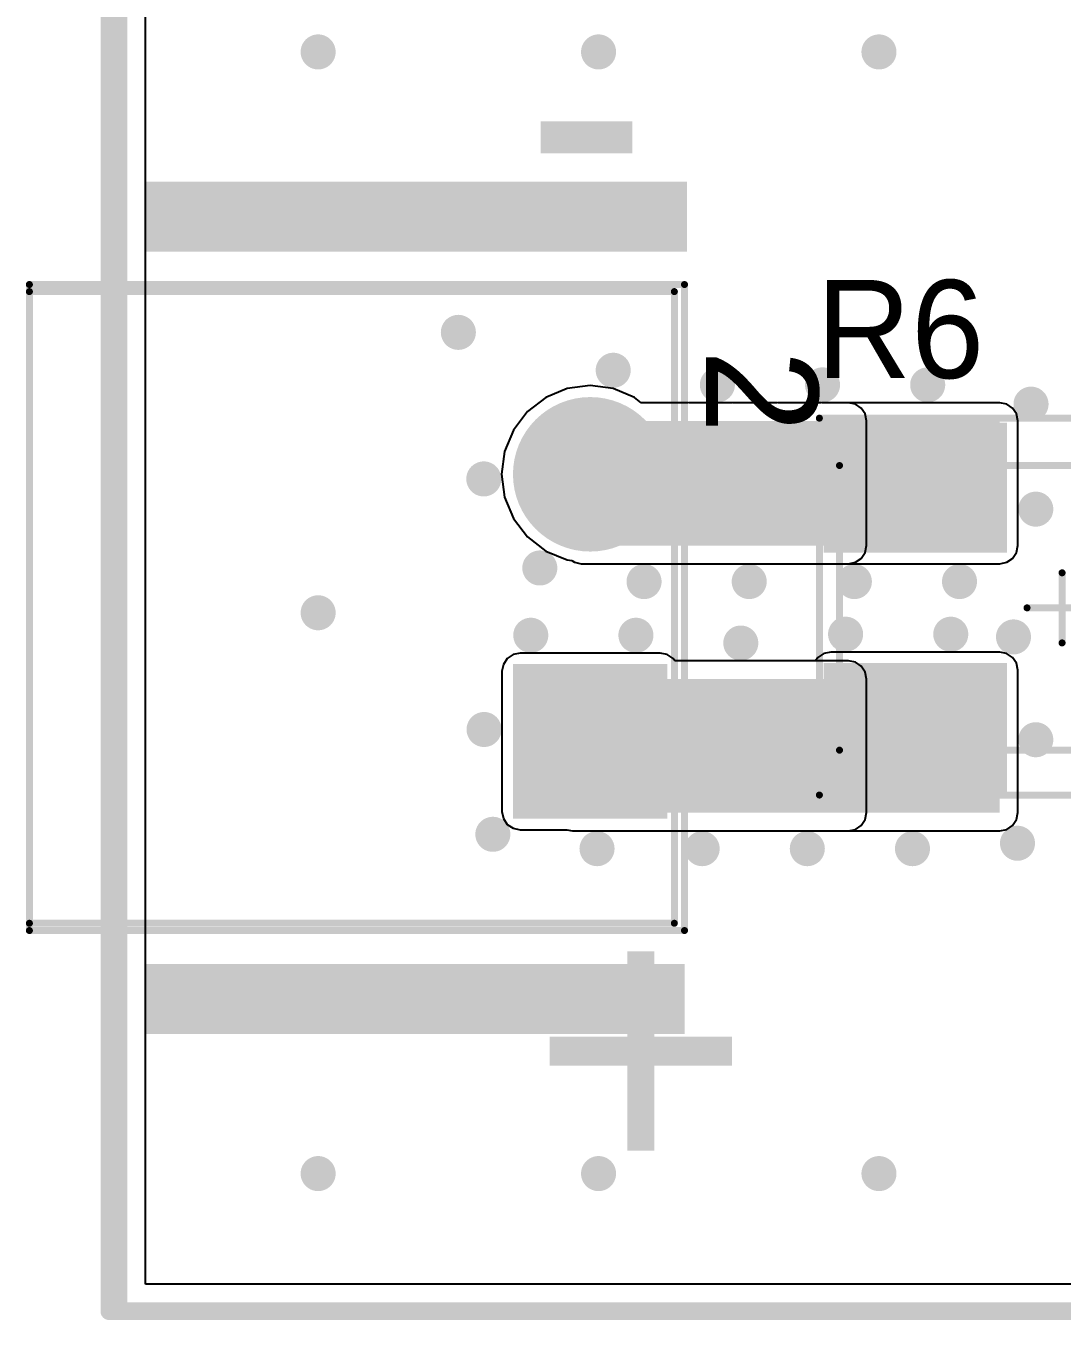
# Model space of a CAD drawing. Header units: millimetres. Extents: x 56 to 179, y 42 to 122.
# Drawn here: x 55.83 to 70.61, y 41.91 to 60.37 of the extents above; entities that cross this region are included whole.
import ezdxf

# ---------------------------------------------------------------- set-up
doc = ezdxf.new("R2010")
doc.units = ezdxf.units.MM
for name, color, linetype in [('BottomLayer', 5, 'Continuous'), ('BottomSolder', 6, 'Continuous'), ('KeepOutLayer', 6, 'Continuous'), ('Mechanical13', 56, 'Continuous'), ('Mechanical15', 56, 'Continuous'), ('Mechanical29', 56, 'Continuous'), ('MultiLayer', 9, 'Continuous'), ('PadHoleLayer', 156, 'Continuous'), ('TopLayer', 1, 'Continuous'), ('TopOverlay', 2, 'Continuous'), ('TopPaste', 8, 'Continuous'), ('TopSolder', 216, 'Continuous'), ('ViaHoleLayer', 16, 'Continuous')]:
    doc.layers.add(name, color=color, linetype=linetype)

# ---------------------------------------------------------------- blocks, each defined once
blk = doc.blocks.new('CONN_BLOCK2_RCPT_H_14')
at = {"layer": 'BottomLayer', "const_width": 1}
blk.add_lwpolyline([(-0.5, -3.81, 1), (0.5, -3.81, 1)], format="xyb", close=True, dxfattribs=at)
at = {"layer": 'BottomLayer'}
blk.add_solid([(-1, -1), (1, -1), (-1, 1), (1, 1)], dxfattribs=at)
at = {"layer": 'BottomSolder', "const_width": 1.102}
blk.add_lwpolyline([(-0.551, -3.81, 1), (0.551, -3.81, 1)], format="xyb", close=True, dxfattribs=at)
at = {"layer": 'BottomSolder'}
blk.add_solid([(-1.102, -1.102), (1.102, -1.102), (-1.102, 1.102), (1.102, 1.102)], dxfattribs=at)
at = {"layer": 'Mechanical13', "const_width": 0.1}
for points in [[(8, 2.594), (-1.2, 2.594)], [(-1.2, 2.594), (-1.2, -6.416)], [(8, 2.594), (8, -6.416)], [(8, -6.416), (-1.2, -6.416)]]:
    blk.add_lwpolyline(points, dxfattribs=at)
at = {"layer": 'Mechanical13', "const_width": 0.05}
for points in [[(-1.225, 2.594, 1), (-1.175, 2.594, 1)], [(-1.225, 2.594, 1), (-1.175, 2.594, 1)], [(7.975, 2.594, 1), (8.025, 2.594, 1)], [(7.975, 2.594, 1), (8.025, 2.594, 1)], [(-1.225, -6.416, 1), (-1.175, -6.416, 1)], [(-1.225, -6.416, 1), (-1.175, -6.416, 1)], [(7.975, -6.416, 1), (8.025, -6.416, 1)], [(7.975, -6.416, 1), (8.025, -6.416, 1)]]:
    blk.add_lwpolyline(points, format="xyb", close=True, dxfattribs=at)
at = {"layer": 'MultiLayer', "const_width": 1}
blk.add_lwpolyline([(-0.5, -3.81, 1), (0.5, -3.81, 1)], format="xyb", close=True, dxfattribs=at)
at = {"layer": 'MultiLayer'}
blk.add_solid([(-1, -1), (1, -1), (-1, 1), (1, 1)], dxfattribs=at)
at = {"layer": 'PadHoleLayer', "const_width": 0.65}
for points in [[(-0.325, 0, 1), (0.325, 0, 1)], [(-0.325, -3.81, 1), (0.325, -3.81, 1)]]:
    blk.add_lwpolyline(points, format="xyb", close=True, dxfattribs=at)
at = {"layer": 'TopLayer', "const_width": 1}
blk.add_lwpolyline([(-0.5, -3.81, 1), (0.5, -3.81, 1)], format="xyb", close=True, dxfattribs=at)
at = {"layer": 'TopLayer'}
blk.add_solid([(-1, -1), (1, -1), (-1, 1), (1, 1)], dxfattribs=at)
at = {"layer": 'TopOverlay', "const_width": 0.1}
for points in [[(-1.345, 2.698), (-1.345, -6.517)], [(8, 2.698), (-1.345, 2.698)], [(8, 2.698), (8, -6.517)], [(8, -6.517), (-1.345, -6.517)]]:
    blk.add_lwpolyline(points, dxfattribs=at)
at = {"layer": 'TopOverlay', "const_width": 0.05}
for points in [[(-1.37, 2.698, 1), (-1.32, 2.698, 1)], [(-1.37, 2.698, 1), (-1.32, 2.698, 1)], [(7.975, 2.698, 1), (8.025, 2.698, 1)], [(7.975, 2.698, 1), (8.025, 2.698, 1)], [(-1.37, -6.517, 1), (-1.32, -6.517, 1)], [(-1.37, -6.517, 1), (-1.32, -6.517, 1)], [(7.975, -6.517, 1), (8.025, -6.517, 1)], [(7.975, -6.517, 1), (8.025, -6.517, 1)]]:
    blk.add_lwpolyline(points, format="xyb", close=True, dxfattribs=at)
at = {"layer": 'TopSolder', "const_width": 1.102}
blk.add_lwpolyline([(-0.551, -3.81, 1), (0.551, -3.81, 1)], format="xyb", close=True, dxfattribs=at)
at = {"layer": 'TopSolder'}
blk.add_solid([(-1.102, -1.102), (1.102, -1.102), (-1.102, 1.102), (1.102, 1.102)], dxfattribs=at)
at = {"layer": 'TopOverlay'}
blk.add_text('2', height=1.6, rotation=90, dxfattribs=at).set_placement((-1.651, -5.588))
blk = doc.blocks.new('CC2516___W____V______22')
at = {"layer": 'Mechanical13', "const_width": 0.1}
for points in [[(-3.175, 2.03), (3.175, 2.03)], [(-3.175, -2.03), (-3.175, 2.03)], [(3.175, -2.03), (3.175, 2.03)], [(-3.175, -2.03), (3.175, -2.03)]]:
    blk.add_lwpolyline(points, dxfattribs=at)
at = {"layer": 'Mechanical13', "const_width": 0.05}
for points in [[(-3.2, 2.03, 1), (-3.15, 2.03, 1)], [(-3.2, 2.03, 1), (-3.15, 2.03, 1)], [(3.15, 2.03, 1), (3.2, 2.03, 1)], [(3.15, 2.03, 1), (3.2, 2.03, 1)], [(-3.2, -2.03, 1), (-3.15, -2.03, 1)], [(-3.2, -2.03, 1), (-3.15, -2.03, 1)], [(3.15, -2.03, 1), (3.2, -2.03, 1)], [(3.15, -2.03, 1), (3.2, -2.03, 1)]]:
    blk.add_lwpolyline(points, format="xyb", close=True, dxfattribs=at)
at = {"layer": 'Mechanical15', "const_width": 0.1}
for points in [[(0, -0.5), (0, 0.5)], [(-0.5, 0), (0.5, 0)]]:
    blk.add_lwpolyline(points, dxfattribs=at)
at = {"layer": 'Mechanical15', "const_width": 0.05}
for points in [[(-0.025, 0.5, 1), (0.025, 0.5, 1)], [(-0.525, 0, 1), (-0.475, 0, 1)], [(0.475, 0, 1), (0.525, 0, 1)], [(-0.025, -0.5, 1), (0.025, -0.5, 1)]]:
    blk.add_lwpolyline(points, format="xyb", close=True, dxfattribs=at)
at = {"layer": 'TopLayer'}
for points in [[(-0.89, 2.54), (-3.3, 2.54), (-0.89, 0.89), (-3.3, 0.89)], [(3.3, 2.54), (0.89, 2.54), (3.3, 0.89), (0.89, 0.89)], [(-0.89, -0.89), (-3.3, -0.89), (-0.89, -2.54), (-3.3, -2.54)], [(3.3, -0.89), (0.89, -0.89), (3.3, -2.54), (0.89, -2.54)]]:
    blk.add_solid(points, dxfattribs=at)
at = {"layer": 'TopOverlay', "const_width": 0.1}
for points in [[(-3.462, 2.706), (3.45, 2.706)], [(-3.462, -2.67), (-3.462, 2.706)], [(3.45, -2.67), (3.45, 2.706)], [(-3.462, -2.67), (3.45, -2.67)]]:
    blk.add_lwpolyline(points, dxfattribs=at)
at = {"layer": 'TopOverlay', "const_width": 0.05}
for points in [[(-3.487, 2.706, 1), (-3.437, 2.706, 1)], [(-3.487, 2.706, 1), (-3.437, 2.706, 1)], [(3.425, 2.706, 1), (3.475, 2.706, 1)], [(3.425, 2.706, 1), (3.475, 2.706, 1)], [(-3.487, -2.67, 1), (-3.437, -2.67, 1)], [(-3.487, -2.67, 1), (-3.437, -2.67, 1)], [(3.425, -2.67, 1), (3.475, -2.67, 1)], [(3.425, -2.67, 1), (3.475, -2.67, 1)]]:
    blk.add_lwpolyline(points, format="xyb", close=True, dxfattribs=at)
at = {"layer": 'TopPaste'}
for points in [[(-0.89, 2.54), (-3.3, 2.54), (-0.89, 0.89), (-3.3, 0.89)], [(3.3, 2.54), (0.89, 2.54), (3.3, 0.89), (0.89, 0.89)], [(-0.89, -0.89), (-3.3, -0.89), (-0.89, -2.54), (-3.3, -2.54)], [(3.3, -0.89), (0.89, -0.89), (3.3, -2.54), (0.89, -2.54)]]:
    blk.add_solid(points, dxfattribs=at)
at = {"layer": 'TopSolder'}
for points in [[(-0.788, 2.642), (-3.402, 2.642), (-0.788, 0.788), (-3.402, 0.788)], [(3.402, 2.642), (0.788, 2.642), (3.402, 0.788), (0.788, 0.788)], [(-0.788, -0.788), (-3.402, -0.788), (-0.788, -2.642), (-3.402, -2.642)], [(3.402, -0.788), (0.788, -0.788), (3.402, -2.642), (0.788, -2.642)]]:
    blk.add_solid(points, dxfattribs=at)

msp = doc.modelspace()

# ---------------------------------------------------------------- linework, layer by layer
at = {"layer": 'BottomLayer'}
for p, q in [((57.538, 42.425), (57.538, 101.679)), ((63.881, 55.24), (63.554, 55.197)), ((64.208, 55.197), (63.881, 55.24)), ((63.249, 55.07), (62.987, 54.869)), ((63.554, 55.197), (63.249, 55.07)), ((64.513, 55.07), (64.208, 55.197)), ((64.61, 54.996), (64.513, 55.07)), ((62.987, 54.869), (62.786, 54.607)), ((65.273, 54.996), (64.61, 54.996)), ((65.278, 54.997), (65.273, 54.996)), ((65.283, 54.996), (65.278, 54.997)), ((65.908, 54.996), (65.283, 54.996)), ((65.913, 54.997), (65.908, 54.996)), ((65.918, 54.996), (65.913, 54.997)), ((66.543, 54.996), (65.918, 54.996)), ((66.548, 54.997), (66.543, 54.996)), ((66.553, 54.996), (66.548, 54.997)), ((67.178, 54.996), (66.553, 54.996)), ((67.183, 54.997), (67.178, 54.996)), ((67.188, 54.996), (67.183, 54.997)), ((67.564, 54.996), (67.188, 54.996)), ((67.663, 54.976), (67.564, 54.996)), ((67.747, 54.92), (67.663, 54.976)), ((67.803, 54.836), (67.747, 54.92)), ((67.823, 54.737), (67.803, 54.836)), ((67.823, 52.959), (67.823, 54.737)), ((62.786, 54.607), (62.659, 54.302)), ((62.659, 54.302), (62.616, 53.975)), ((62.616, 53.975), (62.659, 53.648)), ((62.659, 53.648), (62.786, 53.343)), ((62.786, 53.343), (62.987, 53.081)), ((62.987, 53.081), (63.249, 52.88)), ((63.249, 52.88), (63.554, 52.753)), ((67.747, 52.776), (67.803, 52.86)), ((67.803, 52.86), (67.823, 52.959)), ((63.554, 52.753), (63.617, 52.745)), ((63.617, 52.745), (63.655, 52.72)), ((63.655, 52.72), (63.754, 52.7)), ((63.754, 52.7), (65.273, 52.7)), ((65.273, 52.7), (65.278, 52.699)), ((65.278, 52.699), (65.283, 52.7)), ((65.283, 52.7), (65.908, 52.7)), ((65.908, 52.7), (65.913, 52.699)), ((65.913, 52.699), (65.918, 52.7)), ((65.918, 52.7), (66.543, 52.7)), ((66.543, 52.7), (66.548, 52.699)), ((66.548, 52.699), (66.553, 52.7)), ((66.553, 52.7), (67.178, 52.7)), ((67.178, 52.7), (67.183, 52.699)), ((67.183, 52.699), (67.188, 52.7)), ((67.188, 52.7), (67.564, 52.7)), ((67.564, 52.7), (67.663, 52.72)), ((67.663, 52.72), (67.747, 52.776)), ((62.698, 51.348), (62.642, 51.264)), ((62.782, 51.404), (62.698, 51.348)), ((62.881, 51.424), (62.782, 51.404)), ((64.881, 51.424), (62.881, 51.424)), ((64.98, 51.404), (64.881, 51.424)), ((65.064, 51.348), (64.98, 51.404)), ((65.088, 51.313), (65.064, 51.348)), ((62.642, 51.264), (62.622, 51.165)), ((62.622, 51.165), (62.622, 49.165)), ((65.273, 51.313), (65.088, 51.313)), ((65.278, 51.314), (65.273, 51.313)), ((65.283, 51.313), (65.278, 51.314)), ((65.908, 51.313), (65.283, 51.313)), ((65.913, 51.314), (65.908, 51.313)), ((65.918, 51.313), (65.913, 51.314)), ((66.543, 51.313), (65.918, 51.313)), ((66.548, 51.314), (66.543, 51.313)), ((66.553, 51.313), (66.548, 51.314)), ((67.178, 51.313), (66.553, 51.313)), ((67.183, 51.314), (67.178, 51.313)), ((67.188, 51.313), (67.183, 51.314)), ((67.564, 51.313), (67.188, 51.313)), ((67.663, 51.293), (67.564, 51.313)), ((67.747, 51.237), (67.663, 51.293)), ((67.803, 51.153), (67.747, 51.237)), ((67.823, 51.054), (67.803, 51.153)), ((67.823, 49.149), (67.823, 51.054)), ((62.622, 49.165), (62.642, 49.066)), ((67.803, 49.05), (67.823, 49.149)), ((62.642, 49.066), (62.698, 48.982)), ((62.698, 48.982), (62.782, 48.926)), ((62.782, 48.926), (62.881, 48.906)), ((67.663, 48.91), (67.747, 48.966)), ((67.747, 48.966), (67.803, 49.05)), ((62.881, 48.906), (63.547, 48.906)), ((63.547, 48.906), (63.627, 48.89)), ((63.627, 48.89), (67.564, 48.89)), ((67.564, 48.89), (67.663, 48.91)), ((154.552, 42.425), (57.538, 42.425))]:
    msp.add_line(p, q, dxfattribs=at)
at = {"layer": 'BottomLayer', "const_width": 0.25}
for points in [[(59.875, 60, 1), (60.125, 60, 1)], [(63.875, 60, 1), (64.125, 60, 1)], [(67.875, 60, 1), (68.125, 60, 1)], [(61.875, 56, 1), (62.125, 56, 1)], [(64.084, 55.459, 1), (64.334, 55.459, 1)], [(65.57, 55.251, 1), (65.82, 55.251, 1)], [(67.07, 55.251, 1), (67.32, 55.251, 1)], [(68.57, 55.251, 1), (68.82, 55.251, 1)], [(70.044, 54.976, 1), (70.294, 54.976, 1)], [(65.153, 54.483, 1), (65.403, 54.483, 1)], [(65.788, 54.483, 1), (66.038, 54.483, 1)], [(66.423, 54.483, 1), (66.673, 54.483, 1)], [(67.058, 54.483, 1), (67.308, 54.483, 1)], [(62.238, 53.909, 1), (62.488, 53.909, 1)], [(65.153, 53.848, 1), (65.403, 53.848, 1)], [(65.788, 53.848, 1), (66.038, 53.848, 1)], [(66.423, 53.848, 1), (66.673, 53.848, 1)], [(67.058, 53.848, 1), (67.308, 53.848, 1)], [(70.112, 53.478, 1), (70.362, 53.478, 1)], [(65.153, 53.213, 1), (65.403, 53.213, 1)], [(65.788, 53.213, 1), (66.038, 53.213, 1)], [(66.423, 53.213, 1), (66.673, 53.213, 1)], [(67.058, 53.213, 1), (67.308, 53.213, 1)], [(63.037, 52.639, 1), (63.287, 52.639, 1)], [(64.524, 52.445, 1), (64.774, 52.445, 1)], [(66.024, 52.445, 1), (66.274, 52.445, 1)], [(67.524, 52.445, 1), (67.774, 52.445, 1)], [(69.024, 52.445, 1), (69.274, 52.445, 1)], [(59.875, 52, 1), (60.125, 52, 1)], [(62.908, 51.679, 1), (63.158, 51.679, 1)], [(64.408, 51.679, 1), (64.658, 51.679, 1)], [(67.399, 51.694, 1), (67.649, 51.694, 1)], [(68.899, 51.694, 1), (69.149, 51.694, 1)], [(69.794, 51.655, 1), (70.044, 51.655, 1)], [(65.904, 51.568, 1), (66.154, 51.568, 1)], [(65.153, 50.8, 1), (65.403, 50.8, 1)], [(65.788, 50.8, 1), (66.038, 50.8, 1)], [(66.423, 50.8, 1), (66.673, 50.8, 1)], [(67.058, 50.8, 1), (67.308, 50.8, 1)], [(62.242, 50.335, 1), (62.492, 50.335, 1)], [(65.153, 50.165, 1), (65.403, 50.165, 1)], [(65.788, 50.165, 1), (66.038, 50.165, 1)], [(66.423, 50.165, 1), (66.673, 50.165, 1)], [(67.058, 50.165, 1), (67.308, 50.165, 1)], [(70.112, 50.189, 1), (70.362, 50.189, 1)], [(65.153, 49.53, 1), (65.403, 49.53, 1)], [(65.788, 49.53, 1), (66.038, 49.53, 1)], [(66.423, 49.53, 1), (66.673, 49.53, 1)], [(67.058, 49.53, 1), (67.308, 49.53, 1)], [(62.367, 48.84, 1), (62.617, 48.84, 1)], [(69.851, 48.712, 1), (70.101, 48.712, 1)], [(63.853, 48.635, 1), (64.103, 48.635, 1)], [(65.353, 48.635, 1), (65.603, 48.635, 1)], [(66.853, 48.635, 1), (67.103, 48.635, 1)], [(68.353, 48.635, 1), (68.603, 48.635, 1)], [(59.875, 44, 1), (60.125, 44, 1)], [(63.875, 44, 1), (64.125, 44, 1)], [(67.875, 44, 1), (68.125, 44, 1)]]:
    msp.add_lwpolyline(points, format="xyb", close=True, dxfattribs=at)
at = {"layer": 'BottomLayer'}
for points in [[(63.754, 52.959), (67.564, 52.959), (63.754, 54.737), (67.564, 54.737)], [(63.627, 49.149), (67.564, 49.149), (63.627, 51.054), (67.564, 51.054)]]:
    msp.add_solid(points, dxfattribs=at)
at = {"layer": 'KeepOutLayer', "const_width": 0.254}
for points in [[(57.15, 42.164), (57.15, 121.92)], [(57.023, 42.037), (154.94, 42.037)]]:
    msp.add_lwpolyline(points, dxfattribs=at)
at = {"layer": 'KeepOutLayer', "const_width": 0.127}
for points in [[(57.086, 42.164, 1), (57.214, 42.164, 1)], [(56.959, 42.037, 1), (57.086, 42.037, 1)]]:
    msp.add_lwpolyline(points, format="xyb", close=True, dxfattribs=at)
at = {"layer": 'Mechanical29', "const_width": 0.254}
for points in [[(57.023, 42.037), (57.023, 114.3)], [(57.023, 42.037), (154.94, 42.037)]]:
    msp.add_lwpolyline(points, dxfattribs=at)
at = {"layer": 'Mechanical29', "const_width": 0.127}
msp.add_lwpolyline([(56.959, 42.037, 1), (57.086, 42.037, 1)], format="xyb", close=True, dxfattribs=at)
msp.add_lwpolyline([(56.959, 42.037, 1), (57.086, 42.037, 1)], format="xyb", close=True, dxfattribs=at)
at = {"layer": 'MultiLayer', "const_width": 0.25}
for points in [[(59.875, 60, 1), (60.125, 60, 1)], [(63.875, 60, 1), (64.125, 60, 1)], [(67.875, 60, 1), (68.125, 60, 1)], [(61.875, 56, 1), (62.125, 56, 1)], [(64.084, 55.459, 1), (64.334, 55.459, 1)], [(65.57, 55.251, 1), (65.82, 55.251, 1)], [(67.07, 55.251, 1), (67.32, 55.251, 1)], [(68.57, 55.251, 1), (68.82, 55.251, 1)], [(70.044, 54.976, 1), (70.294, 54.976, 1)], [(65.153, 54.483, 1), (65.403, 54.483, 1)], [(65.788, 54.483, 1), (66.038, 54.483, 1)], [(66.423, 54.483, 1), (66.673, 54.483, 1)], [(67.058, 54.483, 1), (67.308, 54.483, 1)], [(62.238, 53.909, 1), (62.488, 53.909, 1)], [(65.153, 53.848, 1), (65.403, 53.848, 1)], [(65.788, 53.848, 1), (66.038, 53.848, 1)], [(66.423, 53.848, 1), (66.673, 53.848, 1)], [(67.058, 53.848, 1), (67.308, 53.848, 1)], [(70.112, 53.478, 1), (70.362, 53.478, 1)], [(65.153, 53.213, 1), (65.403, 53.213, 1)], [(65.788, 53.213, 1), (66.038, 53.213, 1)], [(66.423, 53.213, 1), (66.673, 53.213, 1)], [(67.058, 53.213, 1), (67.308, 53.213, 1)], [(63.037, 52.639, 1), (63.287, 52.639, 1)], [(64.524, 52.445, 1), (64.774, 52.445, 1)], [(66.024, 52.445, 1), (66.274, 52.445, 1)], [(67.524, 52.445, 1), (67.774, 52.445, 1)], [(69.024, 52.445, 1), (69.274, 52.445, 1)], [(59.875, 52, 1), (60.125, 52, 1)], [(62.908, 51.679, 1), (63.158, 51.679, 1)], [(64.408, 51.679, 1), (64.658, 51.679, 1)], [(67.399, 51.694, 1), (67.649, 51.694, 1)], [(68.899, 51.694, 1), (69.149, 51.694, 1)], [(69.794, 51.655, 1), (70.044, 51.655, 1)], [(65.904, 51.568, 1), (66.154, 51.568, 1)], [(65.153, 50.8, 1), (65.403, 50.8, 1)], [(65.788, 50.8, 1), (66.038, 50.8, 1)], [(66.423, 50.8, 1), (66.673, 50.8, 1)], [(67.058, 50.8, 1), (67.308, 50.8, 1)], [(62.242, 50.335, 1), (62.492, 50.335, 1)], [(65.153, 50.165, 1), (65.403, 50.165, 1)], [(65.788, 50.165, 1), (66.038, 50.165, 1)], [(66.423, 50.165, 1), (66.673, 50.165, 1)], [(67.058, 50.165, 1), (67.308, 50.165, 1)], [(70.112, 50.189, 1), (70.362, 50.189, 1)], [(65.153, 49.53, 1), (65.403, 49.53, 1)], [(65.788, 49.53, 1), (66.038, 49.53, 1)], [(66.423, 49.53, 1), (66.673, 49.53, 1)], [(67.058, 49.53, 1), (67.308, 49.53, 1)], [(62.367, 48.84, 1), (62.617, 48.84, 1)], [(69.851, 48.712, 1), (70.101, 48.712, 1)], [(63.853, 48.635, 1), (64.103, 48.635, 1)], [(65.353, 48.635, 1), (65.603, 48.635, 1)], [(66.853, 48.635, 1), (67.103, 48.635, 1)], [(68.353, 48.635, 1), (68.603, 48.635, 1)], [(59.875, 44, 1), (60.125, 44, 1)], [(63.875, 44, 1), (64.125, 44, 1)], [(67.875, 44, 1), (68.125, 44, 1)]]:
    msp.add_lwpolyline(points, format="xyb", close=True, dxfattribs=at)
at = {"layer": 'TopLayer'}
for p, q in [((57.538, 42.425), (57.538, 101.679)), ((63.881, 55.24), (63.554, 55.197)), ((64.208, 55.197), (63.881, 55.24)), ((63.249, 55.07), (62.987, 54.869)), ((63.554, 55.197), (63.249, 55.07)), ((64.513, 55.07), (64.208, 55.197)), ((64.61, 54.996), (64.513, 55.07)), ((62.987, 54.869), (62.786, 54.607)), ((65.273, 54.996), (64.61, 54.996)), ((65.278, 54.997), (65.273, 54.996)), ((65.283, 54.996), (65.278, 54.997)), ((65.908, 54.996), (65.283, 54.996)), ((65.913, 54.997), (65.908, 54.996)), ((65.918, 54.996), (65.913, 54.997)), ((66.543, 54.996), (65.918, 54.996)), ((66.548, 54.997), (66.543, 54.996)), ((66.553, 54.996), (66.548, 54.997)), ((67.178, 54.996), (66.553, 54.996)), ((67.183, 54.997), (67.178, 54.996)), ((67.188, 54.996), (67.183, 54.997)), ((69.723, 54.996), (67.188, 54.996)), ((69.822, 54.976), (69.723, 54.996)), ((69.906, 54.92), (69.822, 54.976)), ((69.962, 54.836), (69.906, 54.92)), ((69.982, 54.737), (69.962, 54.836)), ((69.982, 52.959), (69.982, 54.737)), ((62.786, 54.607), (62.659, 54.302)), ((62.659, 54.302), (62.616, 53.975)), ((62.616, 53.975), (62.659, 53.648)), ((62.659, 53.648), (62.786, 53.343)), ((62.786, 53.343), (62.987, 53.081)), ((62.987, 53.081), (63.249, 52.88)), ((63.249, 52.88), (63.554, 52.753)), ((69.906, 52.776), (69.962, 52.86)), ((69.962, 52.86), (69.982, 52.959)), ((63.554, 52.753), (63.617, 52.745)), ((63.617, 52.745), (63.655, 52.72)), ((63.655, 52.72), (63.754, 52.7)), ((63.754, 52.7), (65.273, 52.7)), ((65.273, 52.7), (65.278, 52.699)), ((65.278, 52.699), (65.283, 52.7)), ((65.283, 52.7), (65.908, 52.7)), ((65.908, 52.7), (65.913, 52.699)), ((65.913, 52.699), (65.918, 52.7)), ((65.918, 52.7), (66.543, 52.7)), ((66.543, 52.7), (66.548, 52.699)), ((66.548, 52.699), (66.553, 52.7)), ((66.553, 52.7), (67.178, 52.7)), ((67.178, 52.7), (67.183, 52.699)), ((67.183, 52.699), (67.188, 52.7)), ((67.188, 52.7), (69.723, 52.7)), ((69.723, 52.7), (69.822, 52.72)), ((69.822, 52.72), (69.906, 52.776)), ((62.698, 51.348), (62.642, 51.264)), ((62.782, 51.404), (62.698, 51.348)), ((62.881, 51.424), (62.782, 51.404)), ((64.881, 51.424), (62.881, 51.424)), ((64.98, 51.404), (64.881, 51.424)), ((65.064, 51.348), (64.98, 51.404)), ((65.088, 51.313), (65.064, 51.348)), ((67.129, 51.363), (67.095, 51.313)), ((67.213, 51.419), (67.129, 51.363)), ((67.312, 51.439), (67.213, 51.419)), ((69.722, 51.439), (67.312, 51.439)), ((69.821, 51.419), (69.722, 51.439)), ((69.905, 51.363), (69.821, 51.419)), ((69.961, 51.279), (69.905, 51.363)), ((62.642, 51.264), (62.622, 51.165)), ((62.622, 51.165), (62.622, 49.165)), ((65.273, 51.313), (65.088, 51.313)), ((65.278, 51.314), (65.273, 51.313)), ((65.283, 51.313), (65.278, 51.314)), ((65.908, 51.313), (65.283, 51.313)), ((65.913, 51.314), (65.908, 51.313)), ((65.918, 51.313), (65.913, 51.314)), ((66.543, 51.313), (65.918, 51.313)), ((66.548, 51.314), (66.543, 51.313)), ((66.553, 51.313), (66.548, 51.314)), ((67.095, 51.313), (66.553, 51.313)), ((69.981, 51.18), (69.961, 51.279)), ((69.981, 51.059), (69.981, 51.18)), ((69.982, 51.054), (69.981, 51.059)), ((69.982, 49.149), (69.982, 51.054)), ((62.622, 49.165), (62.642, 49.066)), ((69.962, 49.05), (69.982, 49.149)), ((62.642, 49.066), (62.698, 48.982)), ((62.698, 48.982), (62.782, 48.926)), ((62.782, 48.926), (62.881, 48.906)), ((69.822, 48.91), (69.906, 48.966)), ((69.906, 48.966), (69.962, 49.05)), ((62.881, 48.906), (63.547, 48.906)), ((63.547, 48.906), (63.627, 48.89)), ((63.627, 48.89), (69.723, 48.89)), ((69.723, 48.89), (69.822, 48.91)), ((154.552, 42.425), (57.538, 42.425))]:
    msp.add_line(p, q, dxfattribs=at)
for points, const_width in [([(59.875, 60, 1), (60.125, 60, 1)], 0.25), ([(63.875, 60, 1), (64.125, 60, 1)], 0.25), ([(67.875, 60, 1), (68.125, 60, 1)], 0.25), ([(61.875, 56, 1), (62.125, 56, 1)], 0.25), ([(64.084, 55.459, 1), (64.334, 55.459, 1)], 0.25), ([(65.57, 55.251, 1), (65.82, 55.251, 1)], 0.25), ([(67.07, 55.251, 1), (67.32, 55.251, 1)], 0.25), ([(68.57, 55.251, 1), (68.82, 55.251, 1)], 0.25), ([(70.044, 54.976, 1), (70.294, 54.976, 1)], 0.25), ([(63.506, 53.975, 1), (64.256, 53.975, 1)], 0.75), ([(65.153, 54.483, 1), (65.403, 54.483, 1)], 0.25), ([(65.788, 54.483, 1), (66.038, 54.483, 1)], 0.25), ([(66.423, 54.483, 1), (66.673, 54.483, 1)], 0.25), ([(67.058, 54.483, 1), (67.308, 54.483, 1)], 0.25), ([(63.696, 53.785, 1), (64.446, 53.785, 1)], 0.75), ([(62.238, 53.909, 1), (62.488, 53.909, 1)], 0.25), ([(65.153, 53.848, 1), (65.403, 53.848, 1)], 0.25), ([(65.788, 53.848, 1), (66.038, 53.848, 1)], 0.25), ([(66.423, 53.848, 1), (66.673, 53.848, 1)], 0.25), ([(67.058, 53.848, 1), (67.308, 53.848, 1)], 0.25), ([(70.112, 53.478, 1), (70.362, 53.478, 1)], 0.25), ([(65.153, 53.213, 1), (65.403, 53.213, 1)], 0.25), ([(65.788, 53.213, 1), (66.038, 53.213, 1)], 0.25), ([(66.423, 53.213, 1), (66.673, 53.213, 1)], 0.25), ([(67.058, 53.213, 1), (67.308, 53.213, 1)], 0.25), ([(63.037, 52.639, 1), (63.287, 52.639, 1)], 0.25), ([(64.524, 52.445, 1), (64.774, 52.445, 1)], 0.25), ([(66.024, 52.445, 1), (66.274, 52.445, 1)], 0.25), ([(67.524, 52.445, 1), (67.774, 52.445, 1)], 0.25), ([(69.024, 52.445, 1), (69.274, 52.445, 1)], 0.25), ([(59.875, 52, 1), (60.125, 52, 1)], 0.25), ([(62.908, 51.679, 1), (63.158, 51.679, 1)], 0.25), ([(64.408, 51.679, 1), (64.658, 51.679, 1)], 0.25), ([(67.399, 51.694, 1), (67.649, 51.694, 1)], 0.25), ([(68.899, 51.694, 1), (69.149, 51.694, 1)], 0.25), ([(69.794, 51.655, 1), (70.044, 51.655, 1)], 0.25), ([(65.904, 51.568, 1), (66.154, 51.568, 1)], 0.25), ([(63.696, 50.355, 1), (64.446, 50.355, 1)], 0.75), ([(65.153, 50.8, 1), (65.403, 50.8, 1)], 0.25), ([(65.788, 50.8, 1), (66.038, 50.8, 1)], 0.25), ([(66.423, 50.8, 1), (66.673, 50.8, 1)], 0.25), ([(67.058, 50.8, 1), (67.308, 50.8, 1)], 0.25), ([(63.506, 50.165, 1), (64.256, 50.165, 1)], 0.75), ([(62.242, 50.335, 1), (62.492, 50.335, 1)], 0.25), ([(65.153, 50.165, 1), (65.403, 50.165, 1)], 0.25), ([(65.788, 50.165, 1), (66.038, 50.165, 1)], 0.25), ([(66.423, 50.165, 1), (66.673, 50.165, 1)], 0.25), ([(67.058, 50.165, 1), (67.308, 50.165, 1)], 0.25), ([(70.112, 50.189, 1), (70.362, 50.189, 1)], 0.25), ([(65.153, 49.53, 1), (65.403, 49.53, 1)], 0.25), ([(65.788, 49.53, 1), (66.038, 49.53, 1)], 0.25), ([(66.423, 49.53, 1), (66.673, 49.53, 1)], 0.25), ([(67.058, 49.53, 1), (67.308, 49.53, 1)], 0.25), ([(62.367, 48.84, 1), (62.617, 48.84, 1)], 0.25), ([(69.851, 48.712, 1), (70.101, 48.712, 1)], 0.25), ([(63.853, 48.635, 1), (64.103, 48.635, 1)], 0.25), ([(65.353, 48.635, 1), (65.603, 48.635, 1)], 0.25), ([(66.853, 48.635, 1), (67.103, 48.635, 1)], 0.25), ([(68.353, 48.635, 1), (68.603, 48.635, 1)], 0.25), ([(59.875, 44, 1), (60.125, 44, 1)], 0.25), ([(63.875, 44, 1), (64.125, 44, 1)], 0.25), ([(67.875, 44, 1), (68.125, 44, 1)], 0.25)]:
    msp.add_lwpolyline(points, format="xyb", close=True, dxfattribs=dict(at, const_width=const_width))
at = {"layer": 'TopLayer', "const_width": 1.5}
for points in [[(64.071, 53.785, -0.414214), (63.881, 53.975)], [(63.881, 50.165, -0.414214), (64.071, 50.355)]]:
    msp.add_lwpolyline(points, format="xyb", dxfattribs=at)
at = {"layer": 'TopLayer'}
for points in [[(63.754, 52.959), (69.723, 52.959), (63.754, 54.737), (69.723, 54.737)], [(63.627, 49.149), (69.723, 49.149), (63.627, 51.054), (69.723, 51.054)]]:
    msp.add_solid(points, dxfattribs=at)
at = {"layer": 'TopSolder'}
for points in [[(65.263, 57.15), (65.263, 58.15), (57.531, 57.15), (57.531, 58.15)], [(57.531, 46.99), (57.531, 45.99), (65.227, 46.99), (65.227, 45.99)]]:
    msp.add_solid(points, dxfattribs=at)
at = {"layer": 'ViaHoleLayer', "const_width": 0.15}
for points in [[(59.925, 60, 1), (60.075, 60, 1)], [(63.925, 60, 1), (64.075, 60, 1)], [(67.925, 60, 1), (68.075, 60, 1)], [(61.925, 56, 1), (62.075, 56, 1)], [(64.134, 55.459, 1), (64.284, 55.459, 1)], [(65.62, 55.251, 1), (65.77, 55.251, 1)], [(67.12, 55.251, 1), (67.27, 55.251, 1)], [(68.62, 55.251, 1), (68.77, 55.251, 1)], [(70.094, 54.976, 1), (70.244, 54.976, 1)], [(65.203, 54.483, 1), (65.353, 54.483, 1)], [(65.838, 54.483, 1), (65.988, 54.483, 1)], [(66.473, 54.483, 1), (66.623, 54.483, 1)], [(67.108, 54.483, 1), (67.258, 54.483, 1)], [(62.288, 53.909, 1), (62.438, 53.909, 1)], [(65.203, 53.848, 1), (65.353, 53.848, 1)], [(65.838, 53.848, 1), (65.988, 53.848, 1)], [(66.473, 53.848, 1), (66.623, 53.848, 1)], [(67.108, 53.848, 1), (67.258, 53.848, 1)], [(70.162, 53.478, 1), (70.312, 53.478, 1)], [(65.203, 53.213, 1), (65.353, 53.213, 1)], [(65.838, 53.213, 1), (65.988, 53.213, 1)], [(66.473, 53.213, 1), (66.623, 53.213, 1)], [(67.108, 53.213, 1), (67.258, 53.213, 1)], [(63.087, 52.639, 1), (63.237, 52.639, 1)], [(64.574, 52.445, 1), (64.724, 52.445, 1)], [(66.074, 52.445, 1), (66.224, 52.445, 1)], [(67.574, 52.445, 1), (67.724, 52.445, 1)], [(69.074, 52.445, 1), (69.224, 52.445, 1)], [(59.925, 52, 1), (60.075, 52, 1)], [(62.958, 51.679, 1), (63.108, 51.679, 1)], [(64.458, 51.679, 1), (64.608, 51.679, 1)], [(65.954, 51.568, 1), (66.104, 51.568, 1)], [(67.449, 51.694, 1), (67.599, 51.694, 1)], [(68.949, 51.694, 1), (69.099, 51.694, 1)], [(69.844, 51.655, 1), (69.994, 51.655, 1)], [(65.203, 50.8, 1), (65.353, 50.8, 1)], [(65.838, 50.8, 1), (65.988, 50.8, 1)], [(66.473, 50.8, 1), (66.623, 50.8, 1)], [(67.108, 50.8, 1), (67.258, 50.8, 1)], [(62.292, 50.335, 1), (62.442, 50.335, 1)], [(65.203, 50.165, 1), (65.353, 50.165, 1)], [(65.838, 50.165, 1), (65.988, 50.165, 1)], [(66.473, 50.165, 1), (66.623, 50.165, 1)], [(67.108, 50.165, 1), (67.258, 50.165, 1)], [(70.162, 50.189, 1), (70.312, 50.189, 1)], [(65.203, 49.53, 1), (65.353, 49.53, 1)], [(65.838, 49.53, 1), (65.988, 49.53, 1)], [(66.473, 49.53, 1), (66.623, 49.53, 1)], [(67.108, 49.53, 1), (67.258, 49.53, 1)], [(62.417, 48.84, 1), (62.567, 48.84, 1)], [(63.903, 48.635, 1), (64.053, 48.635, 1)], [(65.403, 48.635, 1), (65.553, 48.635, 1)], [(66.903, 48.635, 1), (67.053, 48.635, 1)], [(68.403, 48.635, 1), (68.553, 48.635, 1)], [(69.901, 48.712, 1), (70.051, 48.712, 1)], [(59.925, 44, 1), (60.075, 44, 1)], [(63.925, 44, 1), (64.075, 44, 1)], [(67.925, 44, 1), (68.075, 44, 1)]]:
    msp.add_lwpolyline(points, format="xyb", close=True, dxfattribs=at)

# ---------------------------------------------------------------- block references
for name, p, rotation in [('CONN_BLOCK2_RCPT_H_14', (63.881, 50.165), 180), ('CC2516___W____V______22', (70.612, 52.07), 360)]:
    msp.add_blockref(name, p, dxfattribs=dict(rotation=rotation))

# ---------------------------------------------------------------- texts
at = {"layer": 'TopOverlay'}
for s, rotation, p in [('-', 180, (64.719, 60.325)), ('+', 360, (63.043, 43.815))]:
    msp.add_text(s, height=4, rotation=rotation, dxfattribs=at).set_placement(p)
msp.add_text('R6', height=1.4, dxfattribs=at).set_placement((67.107, 55.347))

doc.saveas('drawing.dxf')
